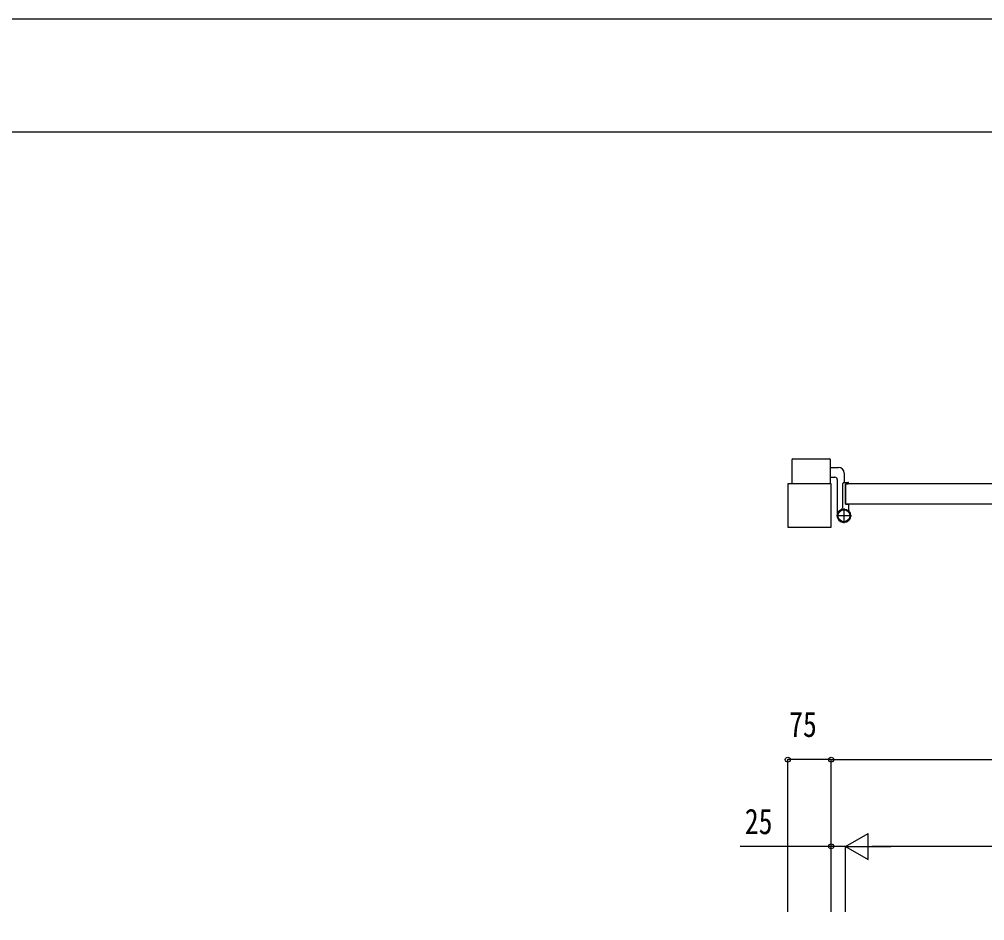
# Model space of a CAD drawing. Units: millimetres, scale not verified. Extents: x -4205 to 4205, y -2970 to 2970.
# Drawn here: x -2044 to -376, y 1412 to 2970 of the extents above; entities that cross this region are included whole.
import ezdxf
from ezdxf.enums import TextEntityAlignment as Align

# ---------------------------------------------------------------- set-up
doc = ezdxf.new("R2010")
doc.units = ezdxf.units.MM
doc.header["$LTSCALE"] = 12
for name, color, linetype in [('0-4_YKK_A1', 4, 'Continuous'), ('0-5_YKK_D', 6, 'Continuous'), ('0-6_YKK_ZWAK', 7, 'Continuous')]:
    doc.layers.add(name, color=color, linetype=linetype)
doc.styles.add('ＭＳ ゴシック', font='')
doc.styles.get('ＭＳ ゴシック').set_extended_font_data('MS Gothic')

msp = doc.modelspace()

# ---------------------------------------------------------------- linework, layer by layer
at = {"layer": '0-4_YKK_A1'}
for p, q in [((-708.98, 2208.5), (-708.98, 2167)), ((-706.98, 2210.5), (-643.98, 2210.5)), ((-641.98, 2167), (-641.98, 2208.5)), ((-641.98, 2195.5), (-628.48, 2195.5)), ((-618.48, 2185.5), (-618.48, 2169.5)), ((-641.98, 2178.5), (-634.48, 2178.5)), ((-630.48, 2174.5), (-630.48, 2112)), ((-618.98, 2169.5), (-611.98, 2169.5)), ((-620.98, 2126.94), (-620.98, 2167.5)), ((-615.98, 2132), (-615.98, 2167)), ((-615.68, 2167.3), (-611.48, 2167.3)), ((-610.98, 2167.8), (-610.98, 2168.5)), ((-618.98, 2125), (-618.98, 2099)), ((184.02, 2132), (-615.98, 2132)), ((-615.68, 2131.7), (-611.48, 2131.7)), ((-610.98, 2131.2), (-610.98, 2122.16)), ((-605.98, 2112), (-631.98, 2112))]:
    msp.add_line(p, q, dxfattribs=at)
msp.add_lwpolyline([(-715.98, 2092), (-640.98, 2092), (-640.98, 2167), (-715.98, 2167)], close=True, dxfattribs=at)
msp.add_lwpolyline([(184.02, 2167), (-615.98, 2167), (-615.98, 2132)], dxfattribs=at)
for radius in [11.5, 10.35]:
    msp.add_circle((-618.98, 2112), radius, dxfattribs=at)
for centre, radius, start, end in [((-706.98, 2208.5), 2, 90, 180), ((-643.98, 2208.5), 2, 360, 90), ((-628.48, 2185.5), 10, 360, 90), ((-634.48, 2174.5), 4, 360, 90), ((-618.98, 2167.5), 2, 90, 180), ((-611.98, 2168.5), 1, 360, 90), ((-615.68, 2167), 0.3, 90, 180), ((-611.48, 2167.8), 0.5, 270, 360), ((-618.98, 2112), 11.5, 115.10278, 38.01228), ((-625.98, 2126.94), 5, 295.10278, 359.99998), ((-615.68, 2132), 0.3, 180, 270), ((-611.48, 2131.2), 0.5, 360, 90), ((-605.98, 2122.16), 5, 180, 218.01228)]:
    msp.add_arc(centre, radius, start, end, dxfattribs=at)
at = {"layer": '0-5_YKK_D'}
for p, q in [((-715.98, 1427.52), (-715.98, 1691.4)), ((-640.98, 1690.4), (-715.98, 1690.4)), ((-640.98, 1427.52), (-640.98, 1691.4)), ((-640.98, 1427.52), (-640.98, 1691.4)), ((-640.98, 1690.4), (1015.02, 1690.4)), ((-615.98, 1540.4), (-577.01, 1562.9)), ((-577.01, 1517.9), (-577.01, 1562.9)), ((-640.98, 1427.52), (-640.98, 1541.4)), ((-615.98, 1427.52), (-615.98, 1541.4)), ((-615.98, 1427.52), (-615.98, 1541.4)), ((-615.98, 1540.4), (-577.01, 1517.9)), ((-615.98, 1540.4), (-538.04, 1540.4)), ((139.02, 1540.4), (-570.98, 1540.4))]:
    msp.add_line(p, q, dxfattribs=at)
msp.add_lwpolyline([(-615.98, 1540.4), (-640.98, 1540.4), (-798.23, 1540.4)], dxfattribs=at)
for centre in [(-715.98, 1690.4), (-640.98, 1690.4), (-640.98, 1690.4), (-640.98, 1540.4)]:
    msp.add_circle(centre, 4.25, dxfattribs=at)
at = {"layer": '0-6_YKK_ZWAK'}
msp.add_line((3895.02, 2775), (-3904.98, 2775), dxfattribs=at)
msp.add_lwpolyline([(-4205, -2970), (4205, -2970), (4205, 2970), (-4205, 2970)], close=True, dxfattribs=at)

# ---------------------------------------------------------------- texts
at = {"layer": '0-5_YKK_D', "style": 'ＭＳ ゴシック', "width": 0.8}
for s, p in [('75', (-713.68, 1716.4)), ('25', (-790.23, 1548.4))]:
    msp.add_text(s, height=43.99, dxfattribs=at).set_placement(p, align=Align.BOTTOM_LEFT)

doc.saveas('drawing.dxf')
